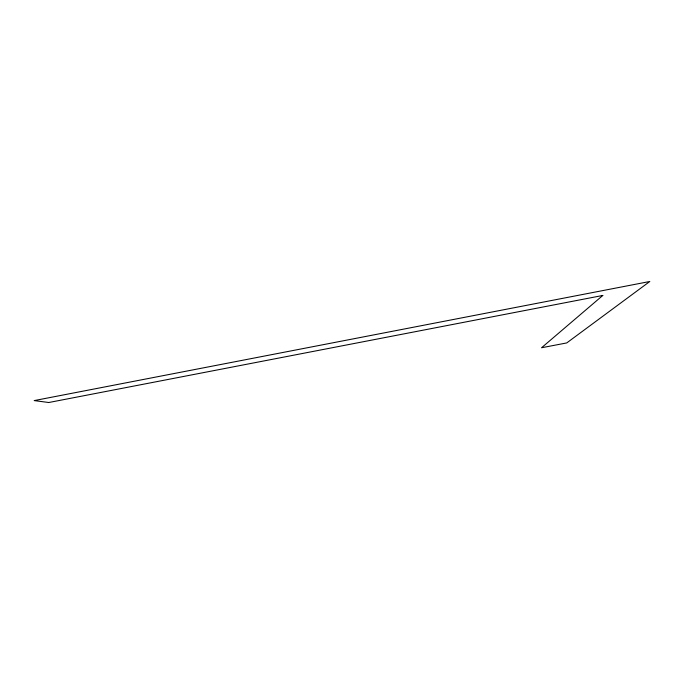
<?xml version="1.0" encoding="UTF-8"?>
<svg xmlns="http://www.w3.org/2000/svg" width="684" height="684" viewBox="0 0 684 684"><rect width="100%" height="100%" fill="white"/><g stroke="black" fill="none" stroke-linecap="round" stroke-linejoin="round"><path stroke-width="1.03" d="M602.801 295.454L541.54 347.754L566.737 342.932L649.8 281.492L34.2 400.593L48.786 402.508L602.801 295.454"/></g></svg>
